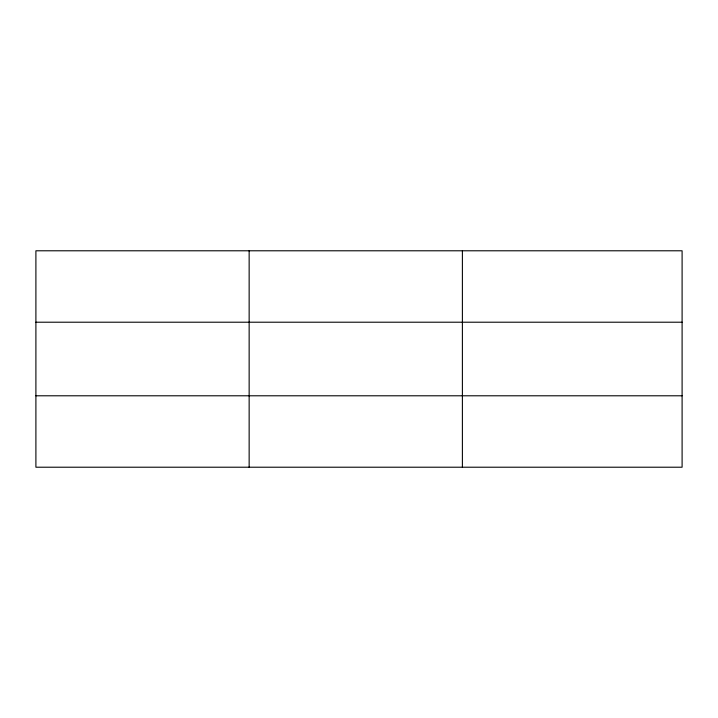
<?xml version="1.0" encoding="UTF-8"?>
<svg xmlns="http://www.w3.org/2000/svg" width="718" height="718" viewBox="0 0 718 718"><rect width="100%" height="100%" fill="white"/><g stroke="black" fill="none" stroke-linecap="round" stroke-linejoin="round"><path stroke-width="1.08" d="M249.146 467.212L249.146 250.788M462.392 467.212L462.392 250.788M682.1 322.211L682.1 250.788L35.9 250.788L35.9 467.212L682.1 467.212L682.1 322.211L35.9 322.211M35.9 395.789L682.1 395.789"/></g></svg>
